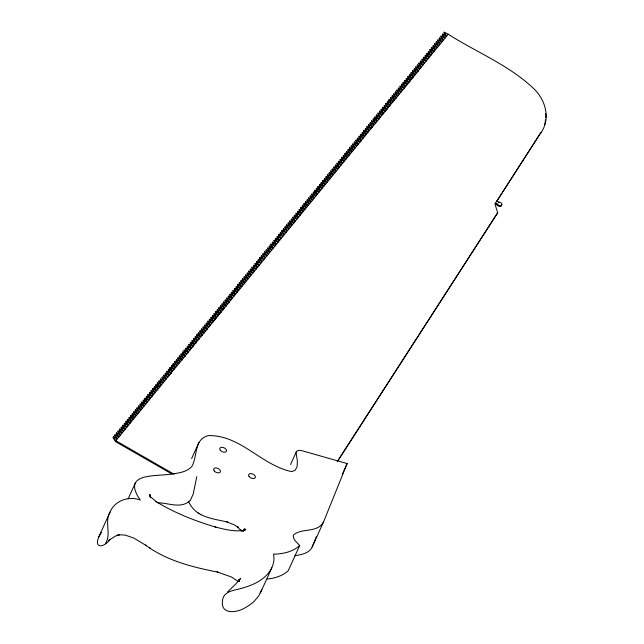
<?xml version="1.0" encoding="UTF-8"?>
<svg xmlns="http://www.w3.org/2000/svg" width="644" height="644" viewBox="0 0 644 644"><rect width="100%" height="100%" fill="white"/><g stroke="black" fill="none" stroke-linecap="round" stroke-linejoin="round"><path stroke-width="0.97" d="M544.848 124.421L545.565 119.534M545.846 117.578L545.782 113.65M196.758 476.649L193.216 494.069L190.342 500.396L189.03 501.249M294.847 555.78C301.126 554.597 309.112 553.55 312.147 547.054L323.562 521.881L347.132 463.567L301.722 450.647A5.852 3.526 24.4 0 0 296.079 452.861L297.399 461.329L296.989 467.069L295.033 470.386L291.7 471.601C261.794 465.58 240.26 434.66 208.318 435.618C193.611 439.168 197.821 456.676 191.679 466.707C186.527 472.036 178.774 473.099 171.771 473.984C156.226 476.777 120.806 472.181 140.279 500.034C128.977 495.711 114.729 500.493 110.068 512.044L98.846 536.774C93.613 548.551 103.821 548.173 110.132 539.318L108.78 540.324M239.005 581.242L239.455 579.552L238.674 581.162L240.623 578.256L236.243 583.553L227.67 591.82M110.068 512.044C104.175 521.93 111.629 534.061 105.552 543.319M323.562 521.881C317.693 533.369 301.424 527.549 293.278 535.18C292.722 539.567 297.134 542.57 299.718 545.468A56.398 33.939 24.4 0 1 273.475 554.138C275.399 562.317 271.526 570.697 265.521 576.179A89.645 53.951 24.4 0 1 256.666 582.514C251.305 585.396 245.501 587.264 239.657 588.874C232.822 590.508 223.331 591.764 222.502 600.49C220.2 615.318 237.443 612.75 245.243 607.686A89.645 53.951 24.4 0 0 254.106 601.351L258.687 595.982L261.657 589.815M312.147 547.054L316.26 536.871M116.564 438.789L114.6 435.698L114.97 434.869L117.433 438.733L113.4 436.793L113.022 437.622L115.429 441.551L171.972 474.056M119.72 434.933L117.747 431.842L118.126 431.013L120.581 434.877L116.548 432.937L116.17 433.766L118.142 436.857M122.867 431.078L120.895 427.986L121.273 427.157L123.737 431.029L119.695 429.089L119.325 429.918L121.289 433.01M115.429 441.551L115.856 440.657L113.4 436.793M126.015 427.23L124.05 424.138L124.421 423.309L126.884 427.173L122.851 425.233L122.473 426.062L124.445 429.154M129.17 423.374L127.198 420.282L127.576 419.453L130.04 423.317L125.999 421.377L125.62 422.206L127.593 425.298M132.318 419.518L130.354 416.426L130.724 415.597L133.187 419.469L129.146 417.529L128.776 418.359L130.748 421.45M135.473 415.67L133.501 412.579L133.88 411.749L136.335 415.613L132.302 413.673L131.923 414.503L133.896 417.594M138.621 411.814L136.649 408.723L137.027 407.894L139.49 411.758L135.449 409.817L135.079 410.647L137.043 413.738M141.769 407.958L139.804 404.867L140.175 404.038L142.638 407.91L138.605 405.97L138.227 406.799L140.199 409.89M143.346 406.034L141.374 402.943L141.752 402.114L145.794 404.054L143.33 400.19L142.952 401.019L144.924 404.11M146.502 402.178L144.53 399.087L144.9 398.258L148.941 400.198L146.478 396.334L146.099 397.163L148.072 400.254M151.227 396.398L149.255 393.307L149.633 392.478L152.089 396.35L148.056 394.41L147.677 395.239L149.65 398.33M154.375 392.55L152.403 389.459L152.781 388.63L155.244 392.494L151.203 390.554L150.833 391.383L152.797 394.474M157.522 388.694L155.558 385.603L155.929 384.774L158.392 388.638L154.359 386.698L153.98 387.527L155.953 390.618M160.678 384.838L158.706 381.747L159.084 380.918L161.547 384.79L157.506 382.85L157.128 383.679L159.1 386.77M163.826 380.99L161.853 377.899L162.232 377.07L164.695 380.934L160.654 378.994L160.284 379.823L162.248 382.914M166.981 377.134L165.009 374.043L165.387 373.214L167.843 377.078L163.809 375.138L163.431 375.967L165.403 379.058M170.62 374.051L170.998 373.23L166.957 371.29L166.587 372.119L168.551 375.211M171.707 371.355L169.734 368.263L170.113 367.434L172.576 371.298L168.535 369.358L168.156 370.187L170.129 373.279M174.854 367.499L172.882 364.407L173.26 363.578L175.723 367.45L171.682 365.51L171.312 366.339L173.276 369.431M178.002 363.651L176.037 360.56L176.408 359.73L178.871 363.594L174.838 361.654L174.46 362.483L176.432 365.575M182.735 357.871L180.763 354.78L181.133 353.95L183.596 357.814L179.563 355.874L179.185 356.704L181.648 360.568L182.027 359.738L177.986 357.798L177.607 358.627L179.579 361.719M185.883 354.015L183.91 350.924L184.289 350.094L186.752 353.959L182.711 352.018L182.341 352.848L184.305 355.939M189.03 350.159L187.066 347.068L187.436 346.239L189.9 350.111L185.866 348.171L185.488 349L187.46 352.091M193.755 344.379L191.791 341.288L192.162 340.459L194.625 344.331L190.592 342.391L190.213 343.22L192.677 347.084L193.055 346.255L189.014 344.315L188.636 345.144L190.608 348.235M184.796 356.712L185.174 355.891L182.711 352.018M193.739 338.535L193.361 339.364L195.824 343.228L196.203 342.399L193.739 338.535L197.78 340.475L195.317 336.611L194.939 337.44L196.911 340.531M187.951 352.864L188.322 352.035L185.866 348.171M200.059 336.675L198.086 333.584L198.465 332.755L200.928 336.619L196.887 334.679L196.517 335.508L198.489 338.599M205.275 331.668L205.653 330.839L201.62 328.899L201.242 329.728L203.705 333.592L204.076 332.771L200.043 330.831L199.664 331.66L201.636 334.751M207.94 327.039L205.967 323.948L206.346 323.119L208.809 326.991L204.768 325.051L204.39 325.88L206.853 329.744L207.231 328.915L203.19 326.975L202.82 327.804L204.784 330.895M198.98 339.372L199.35 338.551L196.887 334.679M207.915 321.195L207.545 322.024L210.008 325.888L210.379 325.059L207.915 321.195L211.957 323.135L209.493 319.271L209.115 320.1L211.087 323.191M202.127 335.524L202.506 334.695L200.043 330.831M128.148 498.818L135.49 482.638M216.304 318.184L216.682 317.355L212.641 315.415L212.27 316.244L214.734 320.108L215.104 319.279L211.071 317.339L210.693 318.168L212.665 321.259M219.459 314.328L219.829 313.499L215.796 311.559L215.418 312.388L217.881 316.252L218.26 315.431L214.219 313.491L213.84 314.32L215.812 317.412M222.607 310.472L222.985 309.651L218.944 307.711L218.574 308.54L221.029 312.404L221.407 311.575L217.374 309.635L216.996 310.464L218.968 313.556M213.156 322.032L213.534 321.211L211.071 317.339M224.184 308.548L224.563 307.719L220.522 305.779L220.143 306.608L222.116 309.7M225.762 306.625L226.133 305.795L222.1 303.855L221.721 304.684L223.693 307.776M227.332 304.692L227.71 303.871L223.669 301.931L223.299 302.761L225.263 305.852M228.91 302.769L229.288 301.939L225.247 299.999L224.869 300.829L226.841 303.92M229.989 300.072L228.024 296.981L228.395 296.151L230.858 300.015L226.825 298.075L226.447 298.905L228.419 301.996M233.144 296.216L231.172 293.125L231.55 292.296L234.013 296.159L229.972 294.219L229.594 295.049L231.566 298.14M236.292 292.36L234.327 289.269L234.698 288.44L237.161 292.312L233.12 290.372L232.75 291.201L234.722 294.292M239.447 288.512L237.475 285.421L237.853 284.592L240.309 288.456L236.276 286.516L235.897 287.345L237.869 290.436M242.595 284.656L240.623 281.565L241.001 280.736L243.464 284.6L239.423 282.66L239.053 283.489L241.017 286.58M245.742 280.8L243.778 277.709L244.148 276.88L246.612 280.752L242.579 278.812L242.2 279.641L244.173 282.732M248.898 276.952L246.926 273.861L247.304 273.032L249.767 276.896L245.726 274.956L245.348 275.785L247.32 278.876M252.046 273.096L250.073 270.005L250.452 269.176L252.915 273.04L248.874 271.1L248.504 271.929L250.476 275.02M255.201 269.24L253.229 266.149L253.607 265.32L256.062 269.192L252.029 267.252L251.651 268.081L253.623 271.172M258.349 265.392L256.376 262.301L256.755 261.472L259.218 265.336L255.177 263.396L254.807 264.225L256.771 267.316M261.496 261.536L259.532 258.445L259.902 257.616L262.366 261.48L258.333 259.54L257.954 260.369L259.435 262.688M264.652 257.681L262.68 254.589L263.058 253.76L265.521 257.632L261.48 255.692L261.102 256.521L262.583 258.84M267.308 253.06L265.827 250.741L266.205 249.912L268.669 253.776L264.628 251.836L264.257 252.665L265.731 254.984M270.456 249.204L268.983 246.885L269.361 246.056L271.816 249.92L267.783 247.98L267.405 248.809L269.377 251.901M273.611 245.348L272.13 243.029L272.509 242.2L274.972 246.072L270.931 244.132L270.561 244.962L272.525 248.053M276.759 241.5L275.286 239.182L275.656 238.352L278.119 242.216L274.086 240.276L273.708 241.106L275.68 244.197M280.406 238.417L278.433 235.326L278.812 234.497L281.275 238.361L277.234 236.42L276.856 237.25L278.828 240.341M283.553 234.561L281.581 231.47L281.959 230.641L284.423 234.513L280.382 232.573L280.011 233.402L281.484 235.72M286.709 230.713L284.737 227.622L285.107 226.793L287.57 230.657L283.537 228.717L283.159 229.546L284.64 231.864M289.856 226.857L287.884 223.766L288.262 222.937L290.726 226.801L286.685 224.861L286.314 225.69L287.788 228.008M293.004 223.001L291.04 219.91L291.41 219.081L293.873 222.953L289.84 221.013L289.462 221.842L291.434 224.933M295.668 218.38L294.187 216.062L294.566 215.233L297.029 219.097L292.988 217.157L292.609 217.986L294.582 221.077M298.816 214.524L297.335 212.206L297.713 211.377L300.176 215.241L296.135 213.301L295.765 214.13L297.729 217.221M302.463 211.441L300.49 208.35L300.861 207.521L303.324 211.393L299.291 209.453L298.913 210.282L300.885 213.373M305.61 207.593L303.638 204.502L304.016 203.673L306.48 207.537L302.439 205.597L302.06 206.426L304.032 209.517M308.758 203.737L306.794 200.646L307.164 199.817L309.627 203.681L305.594 201.741L305.216 202.57L307.188 205.661M311.913 199.882L309.941 196.79L310.319 195.961L312.783 199.833L308.742 197.893L308.363 198.722L310.336 201.814M191.614 458.625L198.956 442.444M315.061 196.034L313.089 192.942L313.467 192.113L315.93 195.977L311.889 194.037L311.519 194.866L313.483 197.958M316.639 194.102L314.666 191.01L315.045 190.181L319.078 192.121L316.615 188.257L316.244 189.086L318.208 192.178M319.786 190.254L317.814 187.163L318.192 186.333L322.233 188.273L319.77 184.401L319.392 185.231L321.364 188.322M322.942 186.398L320.97 183.307L321.348 182.477L325.381 184.417L322.918 180.553L322.547 181.383L324.512 184.474M327.667 180.618L325.695 177.527L326.073 176.698L328.537 180.562L324.496 178.621L324.117 179.451L326.089 182.542M330.815 176.762L328.843 173.671L329.221 172.842L331.684 176.714L327.643 174.774L327.273 175.603L329.237 178.694M333.962 172.914L331.998 169.823L332.368 168.994L334.832 172.858L330.799 170.918L330.42 171.747L332.393 174.838M337.118 169.058L335.146 165.967L335.524 165.138L337.987 169.002L333.946 167.062L333.568 167.891L335.54 170.982M340.265 165.202L338.301 162.111L338.672 161.282L341.135 165.154L337.094 163.214L336.723 164.043L338.696 167.134M343.421 161.354L341.449 158.263L341.827 157.434L344.282 161.298L340.249 159.358L339.871 160.187L341.843 163.278M346.569 157.498L344.596 154.407L344.975 153.578L347.438 157.442L343.397 155.502L343.027 156.331L344.991 159.422M348.146 155.574L346.174 152.483L346.553 151.654L350.586 153.594L348.122 149.722L347.752 150.551L349.716 153.642M351.294 151.718L349.322 148.627L349.7 147.798L353.741 149.738L351.278 145.874L350.899 146.703L352.872 149.794M356.019 145.938L354.047 142.847L354.425 142.018L356.889 145.882L352.848 143.942L352.477 144.771L354.45 147.862M359.175 142.083L357.203 138.991L357.581 138.162L360.036 142.034L356.003 140.094L355.625 140.923L357.597 144.015M362.322 138.235L360.35 135.143L360.729 134.314L363.192 138.178L359.151 136.238L358.78 137.067L360.745 140.159M365.47 134.379L363.506 131.287L363.876 130.458L366.339 134.322L362.306 132.382L361.928 133.211L363.9 136.303M368.626 130.523L366.653 127.432L367.032 126.602L369.495 130.474L365.454 128.534L365.076 129.363L367.048 132.455M361.236 140.931L361.614 140.102L359.151 136.238M373.351 124.743L371.379 121.652L371.757 120.822L374.22 124.695L370.179 122.754L369.801 123.584L372.264 127.448L372.643 126.618L368.601 124.678L368.231 125.508L370.195 128.599M376.499 120.895L374.534 117.804L374.905 116.975L377.368 120.839L373.335 118.898L372.957 119.728L374.929 122.819M379.654 117.039L377.682 113.948L378.06 113.119L380.524 116.983L376.482 115.043L376.104 115.872L378.076 118.963M384.379 111.259L382.407 108.168L382.786 107.339L385.249 111.203L381.208 109.263L380.829 110.092L383.293 113.956L383.671 113.135L379.63 111.195L379.26 112.024L381.224 115.115M375.42 123.592L375.79 122.763L373.335 118.898M384.355 105.415L383.985 106.244L386.448 110.108L386.819 109.279L384.355 105.415L388.396 107.355L385.933 103.483L385.555 104.312L387.527 107.403M378.567 119.736L378.946 118.915L376.482 115.043M390.683 103.555L388.71 100.464L389.081 99.635L391.544 103.499L387.511 101.559L387.133 102.388L389.105 105.479M395.899 98.548L396.269 97.719L392.236 95.779L391.858 96.608L394.321 100.472L394.7 99.643L390.658 97.703L390.288 98.532L392.252 101.623M398.556 93.919L396.583 90.828L396.962 89.999L399.425 93.863L395.384 91.923L395.014 92.752L397.477 96.616L397.847 95.795L393.814 93.855L393.436 94.684L395.408 97.775M389.596 106.252L389.974 105.423L387.511 101.559M398.539 88.075L398.161 88.904L400.624 92.768L401.003 91.939L398.539 88.075L402.572 90.015L400.109 86.143L399.739 86.972L401.703 90.063M392.743 102.396L393.122 101.575L390.658 97.703M406.928 85.056L407.298 84.235L403.265 82.295L402.886 83.124L405.35 86.988L405.728 86.159L401.687 84.219L401.309 85.048L403.281 88.139M410.075 81.208L410.453 80.379L406.412 78.439L406.034 79.268L408.497 83.132L408.876 82.303L404.834 80.363L404.464 81.192L406.436 84.284M411.653 79.276L412.023 78.455L407.99 76.515L407.612 77.344L409.584 80.436M413.223 77.352L413.601 76.523L409.568 74.583L409.19 75.412L411.162 78.504M414.8 75.429L415.179 74.599L411.138 72.659L410.767 73.488L412.732 76.58M403.772 88.912L404.15 88.083L401.687 84.219M416.378 73.496L416.757 72.675L412.715 70.735L412.337 71.565L414.309 74.656M417.956 71.573L418.326 70.743L414.293 68.803L413.915 69.633L415.887 72.724M419.035 68.876L417.062 65.785L417.441 64.955L419.904 68.819L415.863 66.879L415.493 67.709L417.457 70.8M422.182 65.02L420.218 61.929L420.588 61.1L423.052 64.964L419.019 63.023L418.64 63.853L420.613 66.944M425.338 61.164L423.366 58.073L423.744 57.244L426.207 61.116L422.166 59.176L421.788 60.005L423.76 63.096M428.485 57.316L426.521 54.225L426.892 53.396L429.355 57.26L425.322 55.32L424.943 56.149L426.916 59.24M431.641 53.46L429.669 50.369L430.047 49.54L432.51 53.404L428.469 51.464L428.091 52.293L430.063 55.384M434.789 49.604L432.816 46.513L433.195 45.684L435.658 49.556L431.617 47.616L431.247 48.445L433.211 51.536M437.936 45.756L435.972 42.665L436.342 41.836L438.806 45.7L434.772 43.76L434.394 44.589L436.366 47.68M441.092 41.9L439.119 38.809L439.498 37.98L441.961 41.844L437.92 39.904L437.542 40.733L439.514 43.824M444.239 38.044L442.275 34.953L442.645 34.124L445.109 37.996L441.068 36.056L440.697 36.885L442.67 39.976M174.089 474.226L115.807 440.721L448.256 34.14L444.223 32.2L443.845 33.029L445.817 36.12M290.557 464.517L296.272 451.935M260.401 592.995L271.816 567.823M299.718 545.468L288.295 570.64A56.398 33.939 24.4 0 1 267.429 579.02M342.238 474.354L347.132 463.567M495.735 202.731L495.365 203.56A7.712 4.645 24.4 0 1 496.749 204.712L497.039 205.082A2.673 1.61 24.4 0 0 500.275 206.466A2.673 1.61 24.4 0 0 501.443 204.679M496.814 204.792L497.192 203.971A7.325 4.411 24.4 0 0 495.719 202.747M498.528 202.836L499.213 202.055A2.673 1.61 24.4 0 1 501.757 205.138A2.673 1.61 24.4 0 1 497.41 204.253L497.192 203.971M495.695 202.699L494.938 203.874L497.643 212.697L497.273 213.526L337.384 461.595M496.846 201.161L541.057 132.326L496.757 201.202M540.686 133.155C551.208 118.657 545.444 99.321 533.079 87.995C508.454 64.899 476.375 52.164 448.192 34.229M98.846 536.774L101.511 532.379M337.214 461.611L497.643 212.697M243.078 531.01L244.567 528.804L242.917 531.171L245.654 529.159L242.41 530.809L245.267 530.02C235.165 532.266 224.853 529.392 215.056 526.945L215.925 527.195C194.979 520.956 174.363 512.874 155.711 501.37L156.524 501.893L149.746 496.138M188.877 501.628C179.885 508.704 167.834 502.755 157.627 502.755M108.836 540.308L115.566 536.066L119.309 534.713L116.572 535.478L120.766 534.834L125.161 535.092L133.783 538.054L146.172 545.524M498.907 202.007L498.376 201.854A9.708 5.844 24.4 0 1 496.757 201.202M442.645 34.124L446.686 36.064L444.223 32.2M439.498 37.98L443.531 39.92L441.068 36.056M436.342 41.836L440.383 43.776L437.92 39.904M433.195 45.684L437.236 47.624L434.772 43.76M430.047 49.54L434.08 51.48L431.617 47.616M426.892 53.396L430.933 55.336L428.469 51.464M423.744 57.244L427.777 59.184L425.322 55.32M420.588 61.1L424.629 63.04L422.166 59.176M417.441 64.955L421.482 66.895L419.019 63.023M402.886 83.124L404.504 83.897M400.109 86.143L404.15 88.083M396.962 89.999L401.003 91.939M389.081 99.635L393.122 101.575M388.71 100.464L390.32 101.237M385.933 103.483L389.974 105.423M382.786 107.339L386.819 109.279M378.06 113.119L382.093 115.059L379.63 111.195M374.905 116.975L378.946 118.915M374.534 117.804L376.144 118.577M371.757 120.822L375.79 122.763M367.032 126.602L371.065 128.542L368.601 124.678M363.876 130.458L367.917 132.398L365.454 128.534M360.729 134.314L364.77 136.254L362.306 132.382M360.35 135.143L361.968 135.916M357.581 138.162L361.614 140.102M354.425 142.018L358.467 143.958L356.003 140.094M351.278 145.874L355.311 147.814L352.848 143.942M349.322 148.627L350.94 149.4M348.122 149.722L352.163 151.662L349.7 147.798M346.174 152.483L347.792 153.256M344.975 153.578L349.016 155.518L346.553 151.654M341.827 157.434L345.86 159.374L343.397 155.502M338.672 161.282L342.713 163.222L340.249 159.358M335.524 165.138L339.557 167.078L337.094 163.214M335.146 165.967L336.764 166.74M332.368 168.994L336.409 170.934L333.946 167.062M331.998 169.823L333.608 170.596M329.221 172.842L333.262 174.782L330.799 170.918M326.073 176.698L330.106 178.638L327.643 174.774M322.918 180.553L326.959 182.494L324.496 178.621M320.97 183.307L322.58 184.079M319.77 184.401L323.803 186.341L321.348 182.477M317.814 187.163L319.432 187.935M316.615 188.257L320.656 190.197L318.192 186.333M314.666 191.01L316.284 191.791M313.467 192.113L317.508 194.053L315.045 190.181M310.319 195.961L314.353 197.901L311.889 194.037M307.164 199.817L311.205 201.757L308.742 197.893M304.016 203.673L308.049 205.613L305.594 201.741M300.861 207.521L304.902 209.461L302.439 205.597M297.713 211.377L301.754 213.317L299.291 209.453M294.566 215.233L298.599 217.173L296.135 213.301M291.41 219.081L295.451 221.021L292.988 217.157M288.262 222.937L292.296 224.877L289.84 221.013M285.107 226.793L289.148 228.733L286.685 224.861M281.959 230.641L286 232.581L283.537 228.717M278.812 234.497L282.845 236.437L280.382 232.573M275.656 238.352L279.697 240.293L277.234 236.42M272.509 242.2L276.55 244.14L274.086 240.276M269.361 246.056L273.394 247.996L270.931 244.132M266.205 249.912L270.247 251.852L267.783 247.98M263.058 253.76L267.091 255.7L264.628 251.836M259.902 257.616L263.943 259.556L261.48 255.692M256.755 261.472L260.796 263.412L258.333 259.54M253.607 265.32L257.64 267.26L255.177 263.396M250.452 269.176L254.493 271.116L252.029 267.252M247.304 273.032L251.337 274.972L248.874 271.1M244.148 276.88L248.19 278.82L245.726 274.956M241.001 280.736L245.042 282.676L242.579 278.812M237.853 284.592L241.886 286.532L239.423 282.66M234.698 288.44L238.739 290.38L236.276 286.516M231.55 292.296L235.583 294.236L233.12 290.372M228.395 296.151L232.436 298.092L229.972 294.219M212.27 316.244L213.88 317.017M209.493 319.271L213.534 321.211M206.346 323.119L210.379 325.059M198.465 332.755L202.506 334.695M198.086 333.584L199.704 334.357M195.317 336.611L199.35 338.551M192.162 340.459L196.203 342.399M187.436 346.239L191.477 348.179L189.014 344.315M184.289 350.094L188.322 352.035M183.91 350.924L185.528 351.696M181.133 353.95L185.174 355.891M176.408 359.73L180.449 361.67L177.986 357.798M173.26 363.578L177.301 365.518L174.838 361.654M172.882 364.407L174.5 365.188M170.113 367.434L174.146 369.374L171.682 365.51M169.734 368.263L171.352 369.036M165.387 373.214L169.42 375.154L166.957 371.29M162.232 377.07L166.273 379.01L163.809 375.138M159.084 380.918L163.117 382.858L160.654 378.994M158.706 381.747L160.324 382.528M155.929 384.774L159.97 386.714L157.506 382.85M155.558 385.603L157.168 386.376M152.781 388.63L156.822 390.57L154.359 386.698M149.633 392.478L153.666 394.418L151.203 390.554M146.478 396.334L150.519 398.274L148.056 394.41M144.53 399.087L146.14 399.868M143.33 400.19L147.363 402.13L144.9 398.258M141.374 402.943L142.992 403.716M140.175 404.038L144.216 405.978L141.752 402.114M137.027 407.894L141.068 409.834L138.605 405.97M133.88 411.749L137.913 413.69L135.449 409.817M130.724 415.597L134.765 417.537L132.302 413.673M130.354 416.426L131.964 417.207M127.576 419.453L131.609 421.393L129.146 417.529M127.198 420.282L128.816 421.055M124.421 423.309L128.462 425.249L125.999 421.377M121.273 427.157L125.314 429.097L122.851 425.233M118.126 431.013L122.159 432.953L119.695 429.089M114.97 434.869L119.011 436.809L116.548 432.937M188.459 501.233C195.543 517.679 212.697 518.412 227.573 522.123L226.841 521.914L234.505 524.973L238.393 527.444L237.29 526.736L240.937 530.632M145.431 545.041C166.619 560.763 192.516 567.131 217.938 572.146L217.036 571.888L231.47 577.024L237.443 580.977M198.094 512.97L199.068 513.606M149.633 547.778L150.334 548.229M200.348 514.411L200.799 514.717M415.863 66.879L418.326 70.743M414.293 68.803L416.757 72.675M412.715 70.735L415.179 74.599M411.138 72.659L413.601 76.523M409.568 74.583L412.023 78.455M407.99 76.515L410.453 80.379M406.412 78.439L408.876 82.303M404.834 80.363L407.298 84.235M403.265 82.295L405.728 86.159M395.384 91.923L397.847 95.795M393.814 93.855L396.269 97.719M392.236 95.779L394.7 99.643M381.208 109.263L383.671 113.135M370.179 122.754L372.643 126.618M226.825 298.075L229.288 301.939M225.247 299.999L227.71 303.871M223.669 301.931L226.133 305.795M222.1 303.855L224.563 307.719M220.522 305.779L222.985 309.651M218.944 307.711L221.407 311.575M217.374 309.635L219.829 313.499M215.796 311.559L218.26 315.431M214.219 313.491L216.682 317.355M212.641 315.415L215.104 319.279M204.768 325.051L207.231 328.915M203.19 326.975L205.653 330.839M201.62 328.899L204.076 332.771M190.592 342.391L193.055 346.255M179.563 355.874L182.027 359.738M168.535 369.358L170.998 373.23M150.615 497.78L149.843 494.318L150.052 496.902M240.695 529.521L241.379 531.292M238.964 581.339L238.844 579.737L238.94 581.331M249.131 476.576A3.623 2.182 24.4 0 0 255.04 477.961A3.623 2.182 24.4 0 0 251.828 473.743A3.623 2.182 24.4 0 0 249.131 476.576M220.264 450.236A3.623 2.182 24.4 0 0 226.173 451.629A3.623 2.182 24.4 0 0 222.961 447.411A3.623 2.182 24.4 0 0 220.264 450.236M214.17 470.877A3.623 2.182 24.4 0 0 220.079 472.269A3.623 2.182 24.4 0 0 216.867 468.043A3.623 2.182 24.4 0 0 214.17 470.877"/></g></svg>
